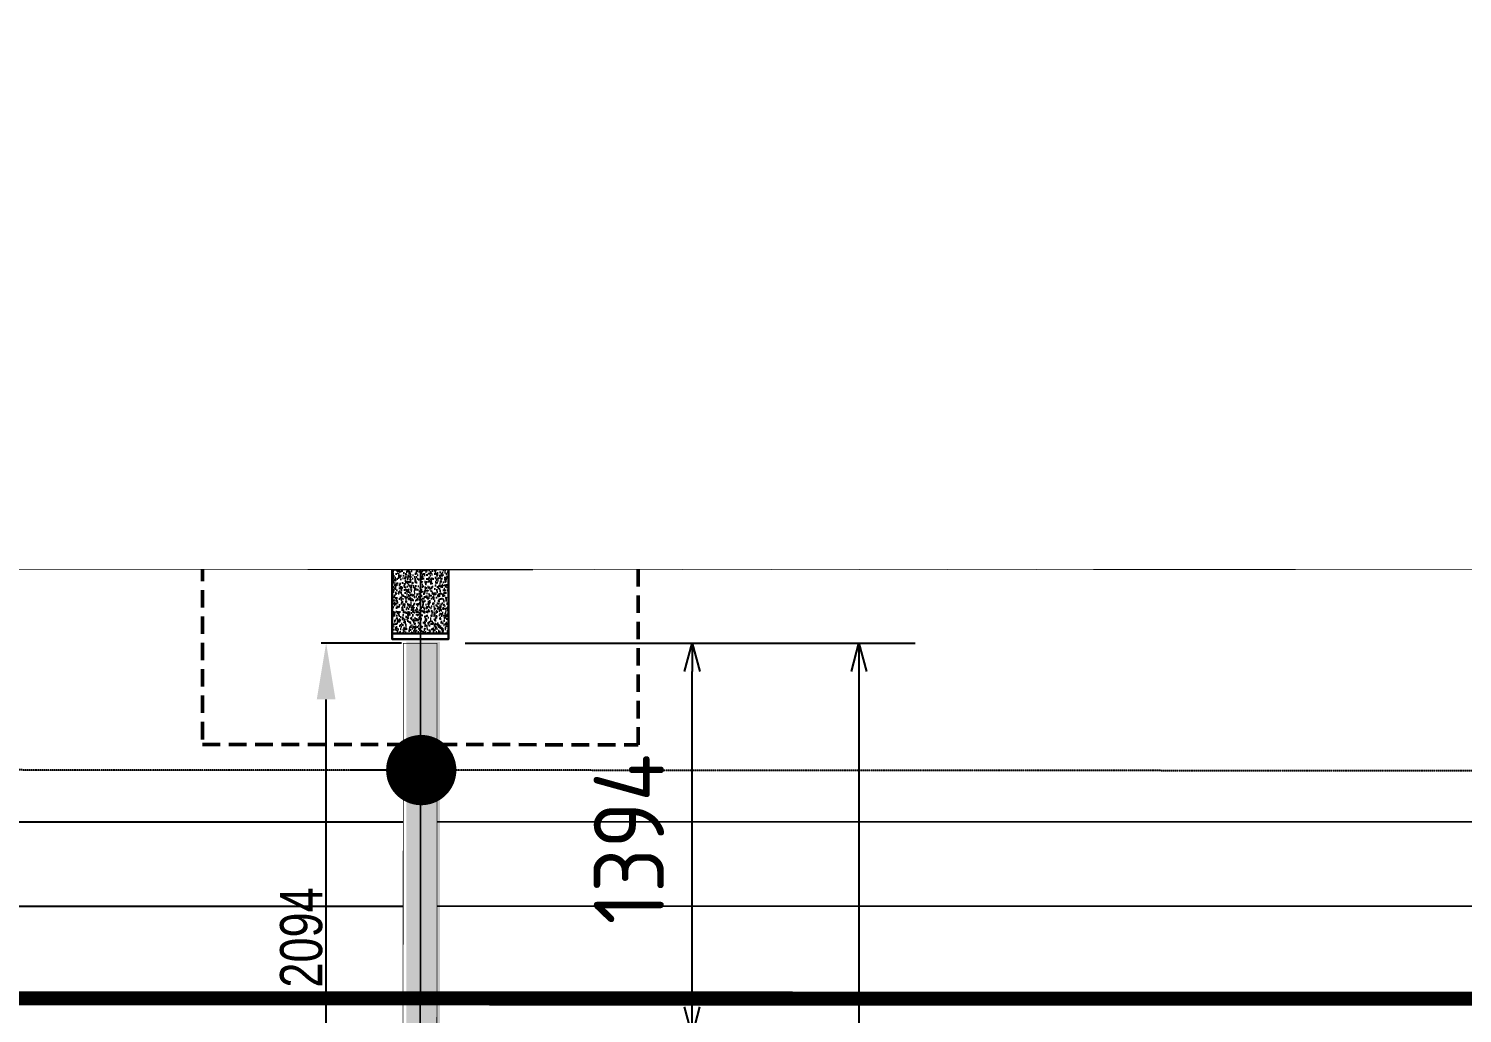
# Model space of a CAD drawing. Header units: centimetres. Extents: x -6122352 to 6876996, y -1694241 to 2592194.
# Drawn here: x 202392 to 207493, y -39238 to -35735 of the extents above; entities that cross this region are included whole.
import ezdxf
from ezdxf.xclip import XClip

# ---------------------------------------------------------------- set-up
doc = ezdxf.new("R2010")
doc.units = ezdxf.units.CM
doc.header["$MEASUREMENT"] = 0
doc.header["$XCLIPFRAME"] = 2
doc.header["$PDMODE"] = 66
doc.header["$PDSIZE"] = 100
for name, pattern in [('CENTER', [2, 1.25, -0.25, 0.25, -0.25]), ('DASHED2', [0.375, 0.25, -0.125]), ('XR-AR-END-SETTING OUT PLAN$0$23261-XR-AR-SI-GF$0$HIDDEN', [0.375, 0.25, -0.125])]:
    doc.linetypes.add(name, pattern=pattern)
doc.layers.get('Defpoints').update_dxf_attribs({"color": 255, "linetype": 'CENTER'})
for name, color, linetype in [('23585-XR-AR-BOUNDARY WALLS AND SETBACKS$0$setback', 7, 'XR-AR-END-SETTING OUT PLAN$0$23261-XR-AR-SI-GF$0$HIDDEN'), ('@MI-REF LAYER', 7, 'Continuous'), ('@MI-TYPE-02', 6, 'Continuous'), ('B_TH_4', 7, 'Continuous'), ('XR-AR-MID-SETTING OUT FOR MASTER$0$23585-XR-AR-MID-GROUND FLOOR$0$A-Flor-Strs', 1, 'Continuous'), ('XR-AR-MID-SETTING OUT FOR MASTER$0$23585-XR-AR-MID-GROUND FLOOR$0$GS-HATCH-FLOOR TILE', 251, 'Continuous')]:
    doc.layers.add(name, color=color, linetype=linetype)
for name, color, linetype, lineweight in [('23585-XR-AR-DAMAC PLOT LIMITS$0$1-Mid units', 41, 'Continuous', 5), ('@ Foundations', 4, 'DASHED2', 50), ('A-ANNO-TEXT', 3, 'Continuous', 25), ('XR-AR-MID-SETTING OUT FOR MASTER$0$23585-XR-AR-MID-GROUND FLOOR$0$$A-GLAZ-WNDO', 232, 'Continuous', 9), ('XR-AR-MID-SETTING OUT FOR MASTER$0$23585-XR-AR-MID-GROUND FLOOR$0$A-GLAZ-SILL', 8, 'Continuous', 5), ('XR-AR-MID-SETTING OUT FOR MASTER$0$23585-XR-AR-MID-GROUND FLOOR$0$A-GLAZ-WNDO', 232, 'Continuous', 9), ('XR-AR-MID-SETTING OUT FOR MASTER$0$23585-XR-AR-MID-GROUND FLOOR$0$A-WALL', 7, 'Continuous', 30), ('XR-AR-MID-SETTING OUT FOR MASTER$0$23585-XR-AR-MID-GROUND FLOOR$0$S-COLS', 51, 'Continuous', 40)]:
    doc.layers.add(name, color=color, linetype=linetype, lineweight=lineweight)
doc.styles.add('JWC 1.50MM', font='GOTHIC.TTF', dxfattribs={"width": 0.8, "height": 1.5})
doc.styles.add('Schueco-BEMSTIL', font='isocpeur.ttf', dxfattribs={"width": 0.9})
doc.dimstyles.new('JWC - 1.5', dxfattribs={"dimtxt": 1.5, "dimasz": 2, "dimexe": 0.18, "dimexo": 0.06, "dimgap": 0.09, "dimtad": 1, "dimtoh": 1, "dimdec": 0, "dimzin": 0, "dimdsep": 46, "dimtxsty": 'JWC 1.50MM', "dimcen": 0.09, "dimclrd": 1, "dimclre": 1, "dimclrt": 2, "dimadec": 0, "dimazin": 0, "dimtfac": 1, "dimtdec": 0, "dimtofl": 0, "dimtmove": 0, "dimatfit": 3, "dimfxl": 30, "dimtolj": 1, "dimtzin": 0, "dimarcsym": 0})
doc.dimstyles.new('MI- JWC-TXT-2.5 MM', dxfattribs={"dimscale": 1.5, "dimtxt": 2.5, "dimasz": 1, "dimexe": 2, "dimexo": 1, "dimgap": 1, "dimtad": 1, "dimdec": 0, "dimdsep": 46, "dimtxsty": 'Schueco-BEMSTIL', "dimblk": 'OPEN30', "dimcen": 0, "dimdle": 2, "dimclrd": 140, "dimclre": 8, "dimclrt": 40, "dimadec": 0, "dimazin": 2, "dimtfac": 1, "dimtdec": 0, "dimtix": 1, "dimtmove": 2, "dimatfit": 3, "dimldrblk": 'OPEN', "dimfxl": 2, "dimlwd": -1, "dimlwe": -1, "dimarcsym": 0})

# ---------------------------------------------------------------- blocks, each defined once
blk = doc.blocks.new('23585-XR-AR-BOUNDARY WALLS AND SETBACKS')
at = {"layer": '23585-XR-AR-BOUNDARY WALLS AND SETBACKS$0$setback', "ltscale": 40, "const_width": 0.05}
blk.add_lwpolyline([(496566.5175064926, 2769029.690835418), (496552.1402773515, 2769042.864586073), (496547.9178448582, 2769038.256346177), (496543.8642242033, 2769033.832523635), (496539.8108491079, 2769029.408750815), (496535.7574491076, 2769024.984950815), (496531.7040491079, 2769020.561150815), (496527.549074058, 2769016.02653201), (496541.9264526076, 2769002.852942238), (496546.0814402089, 2769007.387440306), (496550.1348017803, 2769011.811198366), (496554.1882017829, 2769016.234998366), (496558.2418515895, 2769020.658852724), (496562.2952017803, 2769025.082598366), (496566.5175064926, 2769029.690835418)], dxfattribs=at)
blk = doc.blocks.new('A$C9d9485f6')
at = {"layer": 'A-ANNO-TEXT', "rotation": 312.4881850805905}
blk.add_blockref('23585-XR-AR-BOUNDARY WALLS AND SETBACKS', (-2377088.534775567, -1504219.252137818), dxfattribs=at)
blk = doc.blocks.new('23585-XR-AR-DAMAC PLOT LIMITS')
at = {"layer": '23585-XR-AR-DAMAC PLOT LIMITS$0$1-Mid units', "color": 251, "true_color": 0x636466}
for points in [[(496560.4537000004, 2769018.632099999), (496542.7582999999, 2769034.845899999), (496546.8119000001, 2769039.2697), (496564.5071, 2769023.0559)], [(496556.4001000002, 2769014.2083), (496538.7049000002, 2769030.4221), (496542.7582999999, 2769034.845899999), (496560.4537000004, 2769018.632099999)]]:
    blk.add_lwpolyline(points, close=True, dxfattribs=at)
blk = doc.blocks.new('A$Cf093b529')
at = {"layer": 'A-ANNO-TEXT'}
blk.add_blockref('23585-XR-AR-DAMAC PLOT LIMITS', (-495391.9901121984, -2768603.441896566), dxfattribs=at)
blk = doc.blocks.new('XR-AR-MID-SETTING OUT FOR MASTER$0$23585-XR-AR-MID-GROUND FLOOR$0$945-4P-1-101-GROUND FLOOR PLAN$0$XR-MIDDLE-GROUND FLOOR PLAN$0$A$C446944C1')
at = {"layer": 'XR-AR-MID-SETTING OUT FOR MASTER$0$23585-XR-AR-MID-GROUND FLOOR$0$A-GLAZ-SILL', "color": 252}
blk.add_line((-2.733431756496429e-07, -4.737777635455132e-05), (5.199999726377428, -4.737754352390766e-05), dxfattribs=at)
for points in [[(2.208076124545187, -0.02284434624016285), (2.208076124545187, -0.1242443462833762), (2.093846930889413, -0.07354434626176953), (2.208076124545187, -0.02284434624016285)], [(2.991923328721896, -0.02284434624016285), (2.991923328721896, -0.1242443462833762), (3.106152522144839, -0.07354434579610825), (2.991923328721896, -0.02284434624016285)]]:
    blk.add_lwpolyline(points, dxfattribs=at)
at = {"layer": 'XR-AR-MID-SETTING OUT FOR MASTER$0$23585-XR-AR-MID-GROUND FLOOR$0$A-GLAZ-WNDO', "color": 252}
for p, q in [((5.199999726610258, 0.2499526219908148), (-2.735760062932968e-07, 0.2499526222236454)), ((-2.735760062932968e-07, 0.2499526222236454), (-2.733431756496429e-07, -4.737777635455132e-05)), ((0.04999972670339048, 0.0999526223167777), (0.04999972647055984, 0.2499526219908148)), ((1.284999726805836, 0.2499526222236454), (1.284999726805836, 0.09995262185111642)), ((1.334999726619571, 0.09995262208394706), (1.334999726619571, 0.2499526222236454)), ((-2.733431756496429e-07, 0.09995262208394706), (2.599999726517126, 0.09995262185111642)), ((5.199999726610258, 0.0999526223167777), (2.599999726517126, 0.09995262185111642))]:
    blk.add_line(p, q, dxfattribs=at)
blk.add_lwpolyline([(1.284999726805836, 0.1999526221770793), (0.04999972647055984, 0.1999526226427406)], dxfattribs=at)
for points in [[(1.224999726749957, 0.03995262226089835), (1.304999726824462, 0.03995262226089835), (1.304999726824462, 0.08995262207463384), (1.224999726517126, 0.08995262230746448)], [(2.51999972644262, 0.03995262226089835), (1.304999726824462, 0.03995262226089835), (1.304999726824462, 0.08995262207463384), (2.519999726675451, 0.08995262207463384)], [(2.599999726517126, 0.03995262226089835), (2.51999972644262, 0.03995262226089835), (2.519999726675451, 0.08995262207463384), (2.599999726517126, 0.08995262254029512)], [(2.599999726517126, 0.03995262226089835), (2.679999726591632, 0.03995262202806771), (2.679999726591632, 0.08995262254029512), (2.599999726517126, 0.08995262254029512)], [(2.679999726591632, 0.03995262202806771), (3.89499972644262, 0.039952622493729), (3.894999726675451, 0.08995262207463384), (2.679999726591632, 0.08995262254029512)]]:
    blk.add_lwpolyline(points, close=True, dxfattribs=at)
blk = doc.blocks.new('XR-AR-MID-SETTING OUT FOR MASTER$0$23585-XR-AR-MID-GROUND FLOOR$0$A$C08698786')
at = {"layer": 'XR-AR-MID-SETTING OUT FOR MASTER$0$23585-XR-AR-MID-GROUND FLOOR$0$S-COLS', "color": 252, "lineweight": 30}
blk.add_lwpolyline([(5900, 19472.65428233147), (5899.999999761581, 18772.65428209305), (6100, 18772.65428209305), (6099.999999761581, 19472.65428209305)], close=True, dxfattribs=at)
blk = doc.blocks.new('XR-AR-MID-SETTING OUT FOR MASTER')
h = blk.add_hatch()
h.set_pattern_fill('AR-CONC', color=8, scale=0.2, angle=90)
h.set_pattern_definition([(140, (-1262400.083953284, -115249.5658790822), (3.187817107780619, 36.4369337992008), [3.81, -41.91]), (85.00000000000001, (-1262400.083953284, -115249.5658790822), (-38.21136904780703, -7.048684284993866), [3.048, -33.528116834]), (190.4514447, (-1262399.818302584, -115246.5294776823), (-35.02355038243902, 29.38824941807066), [3.23800176, -35.61804892]), (136.1842, (-1262410.243953284, -115249.5658790822), (8.408465586545434, 54.21580817842599), [5.714999999999996, -62.86499999999997]), (186.63555761, (-1262409.543253284, -115245.0478990822), (-49.48522491954431, 47.48082681030061), [4.857004628, -53.427121632]), (81.18415117, (-1262410.243953284, -115249.5658790822), (-49.48522491710654, 47.48082681299541), [4.571993414, -50.291946384]), (111, (-1262407.703953284, -115244.4858790822), (20.45303963741753, 30.3228782538265), [3.81, -41.91]), (56.00000000000004, (-1262407.703953284, -115244.4858790822), (-36.83759322446385, 12.36040566952942), [3.048, -33.528]), (161.451445, (-1262405.999533304, -115241.9589725622), (-16.38455377718105, 42.68328385574323), [3.23800176, -35.61798752]), (127.5, (-1262400.083953284, -115249.5658790822), (-16.91100777463062, 0.6177206501183644), [0, -33.1216, 0, -34.036, 0, -33.655]), (97.49999999999996, (-1262400.083953284, -115249.5658790822), (-20.0361149636239, 13.36393250206115), [0, -19.4056, 0, -32.3596, 0, -12.827]), (57.49999999999999, (-1262400.083953284, -115260.8942790822), (1.14574879853469, 27.11811903337428), [0, -12.69999999999999, 0, -39.62399999999997, 0, -52.57799999999997]), (47.5, (-1262400.083953284, -115265.9742790822), (-5.085298206666605, 29.62583627720361), [0, -16.51, 0, -26.3144, 0, -37.338])])
h.paths.add_polyline_path([(5999.999541923382, 19702.65428161621), (5900.000002175548, 19702.65428161621), (5900.000002175548, 19472.75295772805), (5999.999541923382, 19472.75295772805)])
h.paths.add_polyline_path([(6100.000002175548, 19702.65428161621), (5999.999541923382, 19702.65428161621), (5999.999541923382, 19472.75295772805), (6100.000002175548, 19472.75295772805)])
for points in [[(6100.000002175548, 19702.65428161621), (6100.000002175548, 19722.65428161621), (5900.000002175548, 19722.65428161621), (5900.000002175548, 19702.65428161621)], [(5900.000002175548, 19472.65428161621), (5900.000002175548, 19702.65428161621), (6100.000002175548, 19702.65428161621), (6100.000002175548, 19472.75295772808)]]:
    blk.add_lwpolyline(points)
at = {"layer": 'XR-AR-MID-SETTING OUT FOR MASTER$0$23585-XR-AR-MID-GROUND FLOOR$0$A-Flor-Strs', "color": 8}
for p, q in [((60.05534254956096, 20672.92354680672), (5940.045863168596, 20672.65234583314)), ((60.04151019822535, 20372.92400187173), (5940.031380742199, 20372.65280095958))]:
    blk.add_line(p, q, dxfattribs=at)
at = {"layer": 'XR-AR-MID-SETTING OUT FOR MASTER$0$23585-XR-AR-MID-GROUND FLOOR$0$A-WALL', "color": 8}
for points in [[(5899.999999791384, 19472.65428161621), (6099.999999731779, 19472.65428209305), (6100.001724034548, 5500.167464256287), (5900.001724511385, 5500.167624473572), (5900.00086197257, 14852.65960931778), (5500.076263397932, 14852.66031265259), (5500.0762629807, 14952.66031169891), (5900.000431150198, 14952.65961027145)], [(5600.000443965197, 19472.65428209305), (5899.999999791384, 19472.65428161621), (5899.999999850988, 19222.65428209305), (5600.000443309546, 19222.70159482956)]]:
    blk.add_lwpolyline(points, close=True, dxfattribs=at)
at = {"layer": 'XR-AR-MID-SETTING OUT FOR MASTER$0$23585-XR-AR-MID-GROUND FLOOR$0$$A-GLAZ-WNDO', "color": 8, "xscale": -1000, "yscale": 1000, "zscale": 1000}
blk.add_blockref('XR-AR-MID-SETTING OUT FOR MASTER$0$23585-XR-AR-MID-GROUND FLOOR$0$945-4P-1-101-GROUND FLOOR PLAN$0$XR-MIDDLE-GROUND FLOOR PLAN$0$A$C446944C1', (5600.000170022249, 19222.70166015625), dxfattribs=at)
at = {"layer": 'XR-AR-MID-SETTING OUT FOR MASTER$0$23585-XR-AR-MID-GROUND FLOOR$0$GS-HATCH-FLOOR TILE', "color": 8}
blk.add_blockref('XR-AR-MID-SETTING OUT FOR MASTER$0$23585-XR-AR-MID-GROUND FLOOR$0$A$C08698786', (-1.490116119384766e-07, 0), dxfattribs=at)
blk = doc.blocks.new('MID UNIT')
at = {"xscale": 0.001, "yscale": 0.001, "zscale": 0.001}
blk.add_blockref('XR-AR-MID-SETTING OUT FOR MASTER', (0, 0), dxfattribs=at)
blk = doc.blocks.new('TH_4')
blk.add_blockref('MID UNIT', (495802.3053798428, 2769130.514097063))
at = {"xscale": -1}
blk.add_blockref('MID UNIT', (495814.3053798475, 2769130.514097063), dxfattribs=at)
blk = doc.blocks.new('A$C780da55d')
at = {"layer": 'B_TH_4', "xscale": 1.000039159572381, "yscale": 1.000039159572381, "zscale": 1.000039159572381}
blk.add_blockref('TH_4', (-495814.0704651335, -2769239.302089663), dxfattribs=at)
blk = doc.blocks.new('23585-XR-AR-MALDIVE-2$0$TH_4')
blk.add_blockref('A$C780da55d', (495794.655359471, 2769130.864096801))
at = {"layer": '@ Foundations', "linetype": 'DASHED2', "ltscale": 0.25}
blk.add_lwpolyline([(495807.5304292943, 2769148.562415211), (495809.0804292943, 2769148.562415211), (495809.0804292943, 2769150.612415211), (495807.5304292943, 2769150.612415211)], close=True, dxfattribs=at)
blk = doc.blocks.new('_Dot')
at = {"color": 0, "linetype": 'ByBlock', "lineweight": -2}
blk.add_line((-0.5, 0), (-1, 0), dxfattribs=at)
at = {"color": 0, "linetype": 'ByBlock', "const_width": 0.5}
blk.add_lwpolyline([(-0.25, 0, 1), (0.25, 0, 1)], format="xyb", close=True, dxfattribs=at)
blk = doc.blocks.new('_Open30')
at = {"color": 0, "linetype": 'ByBlock', "lineweight": -2}
for p, q in [((-1, 0.26794919), (0, 0)), ((0, 0), (-1, -0.26794919)), ((0, 0), (-1, 0))]:
    blk.add_line(p, q, dxfattribs=at)
blk = doc.blocks.new('*D3393')
at = {"layer": '@MI-TYPE-02', "color": 8, "transparency": 16777216}
for p, q in [((-4199.361720955641, -12259.87679361676), (-4199.361720955641, -13862.00154368304)), ((-11.07094692028582, -12260.73636656525), (-11.07094692028553, -13862.00154368304))]:
    blk.add_line(p, q, dxfattribs=at)
at = {"layer": '@MI-TYPE-02', "color": 140, "transparency": 16777216}
blk.add_line((-111.0709469202856, -13662.00154368304), (-4099.361720955641, -13662.00154368304), dxfattribs=at)
at = {"layer": 'Defpoints', "color": 0, "transparency": 16777216}
for p in [(-4199.36172095564, -12159.87679361676), (-11.07094692028477, -12160.73636656525), (-4199.361720955639, -13662.00154368304)]:
    blk.add_point(p, dxfattribs=at)
at = {"layer": '@MI-TYPE-02', "color": 140, "transparency": 16777216, "xscale": 100, "yscale": 100, "zscale": 100, "rotation": 180}
blk.add_blockref('_Open30', (-4199.361720955641, -13662.00154368304), dxfattribs=at)
at = {"layer": '@MI-TYPE-02', "color": 140, "transparency": 16777216, "xscale": 100, "yscale": 100, "zscale": 100}
blk.add_blockref('_Open30', (-11.07094692028556, -13662.00154368304), dxfattribs=at)
at = {"layer": '@MI-TYPE-02', "color": 40, "transparency": 16777216, "insert": (-2105.216333937963, -13437.00154368304), "char_height": 250, "attachment_point": 5, "style": 'Schueco-BEMSTIL'}
blk.add_mtext('4188', dxfattribs=at)
blk = doc.blocks.new('_Open')
at = {"color": 0, "linetype": 'ByBlock', "lineweight": -2}
for p, q in [((-1, 0.1666666666666667), (0, 0)), ((-1, -0.1666666666666667), (0, 0)), ((0, 0), (-1, 0))]:
    blk.add_line(p, q, dxfattribs=at)
blk = doc.blocks.new('*D4835')
at = {"color": 1, "lineweight": -2, "transparency": 16777216}
for p, q in [((-2105.224988549577, -12093.60181124216), (-2105.224988549577, -11748.33786013084)), ((-1905.224988549577, -11766.33786013084), (-211.0499717060975, -11766.33786013084)), ((-11.04997170609749, -12034.64075477979), (-11.04997170609748, -11748.33786013084))]:
    blk.add_line(p, q, dxfattribs=at)
at = {"color": 1, "transparency": 16777216}
for points in [[(-1905.224988549577, -11733.00452679751), (-1905.224988549577, -11799.67119346418), (-2105.224988549577, -11766.33786013084)], [(-211.0499717060975, -11733.00452679751), (-211.0499717060975, -11799.67119346418), (-11.04997170609748, -11766.33786013084)]]:
    blk.add_solid(points, dxfattribs=at)
at = {"layer": 'Defpoints', "color": 0, "transparency": 16777216}
for p in [(-11.04997170609748, -11766.33786013084), (-11.04997170609749, -12040.64075477979), (-2105.224988549577, -12099.60181124216)]:
    blk.add_point(p, dxfattribs=at)
at = {"color": 2, "transparency": 16777216, "insert": (-1058.137480127837, -11678.56491655504), "char_height": 150, "attachment_point": 5, "style": 'JWC 1.50MM'}
blk.add_mtext('\\A1;2094', dxfattribs=at)
blk = doc.blocks.new('*D3549')
at = {"color": 8, "transparency": 16777216}
for p, q in [((-11.07094692031388, -12260.73636656534), (-11.07094692031394, -13268.61516831036)), ((-1405.224988549577, -12699.60181124216), (-1405.224988549577, -13268.61516831036))]:
    blk.add_line(p, q, dxfattribs=at)
at = {"color": 140, "transparency": 16777216}
blk.add_line((-1305.224988549577, -13068.61516831036), (-111.0709469203139, -13068.61516831036), dxfattribs=at)
at = {"layer": 'Defpoints', "color": 0, "transparency": 16777216}
for p in [(-11.07094692031387, -12160.73636656534), (-1405.224988549577, -12599.60181124216), (-11.07094692031393, -13068.61516831036)]:
    blk.add_point(p, dxfattribs=at)
at = {"color": 140, "transparency": 16777216, "xscale": 100, "yscale": 100, "zscale": 100, "rotation": 180}
blk.add_blockref('_Open30', (-1405.224988549577, -13068.61516831036), dxfattribs=at)
at = {"color": 140, "transparency": 16777216, "xscale": 100, "yscale": 100, "zscale": 100}
blk.add_blockref('_Open30', (-11.07094692031393, -13068.61516831036), dxfattribs=at)
at = {"color": 40, "transparency": 16777216, "insert": (-708.1479677349453, -12843.61516831036), "char_height": 250, "attachment_point": 5, "style": 'Schueco-BEMSTIL'}
blk.add_mtext('1394', dxfattribs=at)
blk = doc.blocks.new('G6-Partition Walls')
at = {"layer": '@MI-TYPE-02'}
h = blk.add_hatch(color=256, dxfattribs=at)
h.dxf.hatch_style = 1
h.paths.add_polyline_path([(-5.304100813460536, -51.90883249402395), (-5.282758996705525, -171.9088305962214), (-4193.57353214777, -172.7726909732301), (-4193.594873964525, -52.77269287103263)])
h.paths.add_polyline_path([(216.2379355836019, -6051.146585927592), (216.2592774003861, -6171.14658402979), (-4201.779715958255, -6172.642378549717), (-4201.80105777501, -6052.64238044752)])
h.paths.add_polyline_path([(-5.297882661077892, -12171.64389301397), (-5.276663978758734, -12051.64389488993), (-4193.567438014026, -12050.78432194144), (-4193.588656696404, -12170.78432006548)])
h.paths.add_polyline_path([(-84.48670436747489, -18171.81471459678), (-84.46548568509752, -18051.81471647276), (-4200.950984102004, -18050.92427800981), (-4200.972202784353, -18170.92427613385)])
at = {"layer": '@MI-TYPE-02', "const_width": 2.5}
blk.add_lwpolyline([(-11.07094692028477, -12160.73636656525), (-11.04972823796561, -12040.73636844121), (-4199.340502273233, -12039.87679549272), (-4199.361720955611, -12159.87679361676)], close=True, dxfattribs=at)
at = {"color": 94}
dim = blk.add_linear_dim(base=(-11.04997170609748, -11766.33786013084), p1=(-2105.224988549577, -12099.60181124216), p2=(-11.04997170609749, -12040.64075477979), dimstyle='JWC - 1.5', dxfattribs=at)
dim.commit()
dim.dimension.update_dxf_attribs({"geometry": '*D4835', "text_midpoint": (-1058.137480127837, -11678.56491655504)})
dim = blk.add_linear_dim(base=(-11.07094692031393, -13068.61516831036), p1=(-1405.224988549577, -12599.60181124216), p2=(-11.07094692031387, -12160.73636656534), dimstyle='MI- JWC-TXT-2.5 MM')
dim.commit()
dim.dimension.update_dxf_attribs({"geometry": '*D3549', "text_midpoint": (-708.1479677349453, -12843.61516831036)})
at = {"layer": '@MI-TYPE-02'}
dim = blk.add_linear_dim(base=(-4199.361720955639, -13662.00154368304), p1=(-11.07094692028477, -12160.73636656525), p2=(-4199.36172095564, -12159.87679361676), dimstyle='MI- JWC-TXT-2.5 MM', dxfattribs=at)
dim.commit()
dim.dimension.update_dxf_attribs({"geometry": '*D3393', "text_midpoint": (-2105.216333937964, -13437.00154368304)})

msp = doc.modelspace()

# ---------------------------------------------------------------- hatches: boundary and pattern name
at = {"layer": '@MI-REF LAYER'}
h = msp.add_hatch(dxfattribs=at)
h.set_pattern_fill('ANSI31', color=256, scale=1999.999998458916, angle=186.7183412143764)
h.set_pattern_definition([(231.7183412143764, (-2377109729.195271, -1504175463.930205), (196.2436825049419, -154.8819453021617), [])])
h.paths.add_polyline_path([(179637.1022880252, -23679.9835093552), (215938.3234554973, -23686.44343216668), (215936.1725942852, -37960.27444342025), (209685.9270964324, -37959.16211785759), (209686.1152405526, -37658.53251515768), (185884.6818729693, -37654.29697693976), (185884.7630206459, -37954.92662808129), (179634.5174026391, -37953.81437877599)])

# ---------------------------------------------------------------- block references
at = {"layer": '@MI-REF LAYER', "xscale": 1000, "yscale": 1000, "zscale": 1000}
msp.add_blockref('A$C9d9485f6', (-23958.95045533385, 48155.57226163784), dxfattribs=at)
at = {"layer": '@MI-REF LAYER', "xscale": 1000, "yscale": 1000, "zscale": 1000, "rotation": 312.4882903633292}
msp.add_blockref('A$Cf093b529', (-891608.7329339073, 539022.7201118186), dxfattribs=at)

# ---------------------------------------------------------------- next in the draw order: block references
at = {"layer": '@MI-REF LAYER'}
ref = msp.add_blockref('23585-XR-AR-MALDIVE-2$0$TH_4', (496504862.4498472, 2769024055.547623), dxfattribs=dict(at, xscale=999.9999999999998, yscale=999.9999999999998, zscale=999.9999999999998, rotation=179.9898040398786))
XClip(ref).set_block_clipping_path([(495835.395434496, 2769130.514280566), (495835.3952705087, 2769154.444298339), (495826.305498607, 2769154.4144163365), (495820.30549567053, 2769154.414378845), (495814.30549083604, 2769154.414341355), (495808.30534843216, 2769154.4144513216), (495802.3053460559, 2769154.4144138293), (495793.2152887052, 2769154.454261816), (495793.2154342416, 2769130.515507221)])

# ---------------------------------------------------------------- next in the draw order: linework, layer by layer
at = {"layer": '@MI-REF LAYER', "const_width": 5}
msp.add_lwpolyline([(215938.3234554826, -23686.44343215058), (215936.1725947571, -37960.27444370884), (209685.9270967144, -37959.16211759592), (209685.9990122535, -37658.53249444849), (185884.6818729734, -37654.29697693957), (185884.8123007433, -37954.92663685694), (179634.5174026228, -37953.81437875821), (179637.1022880744, -23679.98350931011)], close=True, dxfattribs=at)

# ---------------------------------------------------------------- next in the draw order: block references
at = {"layer": '@MI-REF LAYER', "extrusion": (-2.0309813350551e-12, -6.924064708214205e-09, 1), "xscale": -249.9999999999999, "yscale": 250, "zscale": 250, "rotation": 179.9383188484483}
msp.add_blockref('_Dot', (203788.9297827742, -38372.93191949303, -22.45995700929233), dxfattribs=at)

# ---------------------------------------------------------------- next in the draw order: wipeouts: each hides what was drawn before it
at = {"color": 10}
msp.add_wipeout([(179637.10228802523, -23679.983509355203), (215938.32345549736, -23686.443432166678), (215936.17259428513, -37960.27444342025), (209685.9270964324, -37959.1621178576), (209686.11524055258, -37658.5325151577), (185884.68187296932, -37654.29697693976), (185884.76302064597, -37954.92662808127), (179634.51740263903, -37953.814378775984)], dxfattribs=at).dxf.layer = '@MI-REF LAYER'

# ---------------------------------------------------------------- next in the draw order: linework, layer by layer
at = {"layer": '@MI-REF LAYER', "linetype": 'DASHED2', "extrusion": (3.922150566507449e-12, 7.460187453559482e-09, 1), "elevation": -22.46050776444444}
msp.add_lwpolyline([(209788.0442202101, -38376.95836778702), (201073.6309158819, -38371.85254012791), (200568.5491109908, -37634.62354472694)], dxfattribs=at)

# ---------------------------------------------------------------- next in the draw order: block references
at = {"layer": '@MI-TYPE-02', "rotation": 89.9898100330467}
msp.add_blockref('G6-Partition Walls', (191684.2788452329, -37908.2964971296), dxfattribs=at)

# ---------------------------------------------------------------- next in the draw order: wipeouts: each hides what was drawn before it
at = {"color": 10}
msp.add_wipeout([(205577.3300030233, -33372.21989326023), (198391.60636161797, -33370.914416485895), (198391.0050473237, -36680.72405966235), (205576.73018254596, -36673.80875674862), (205577.3300026702, -33372.219893564165)], dxfattribs=at).dxf.layer = '@MI-REF LAYER'

doc.saveas('drawing.dxf')
